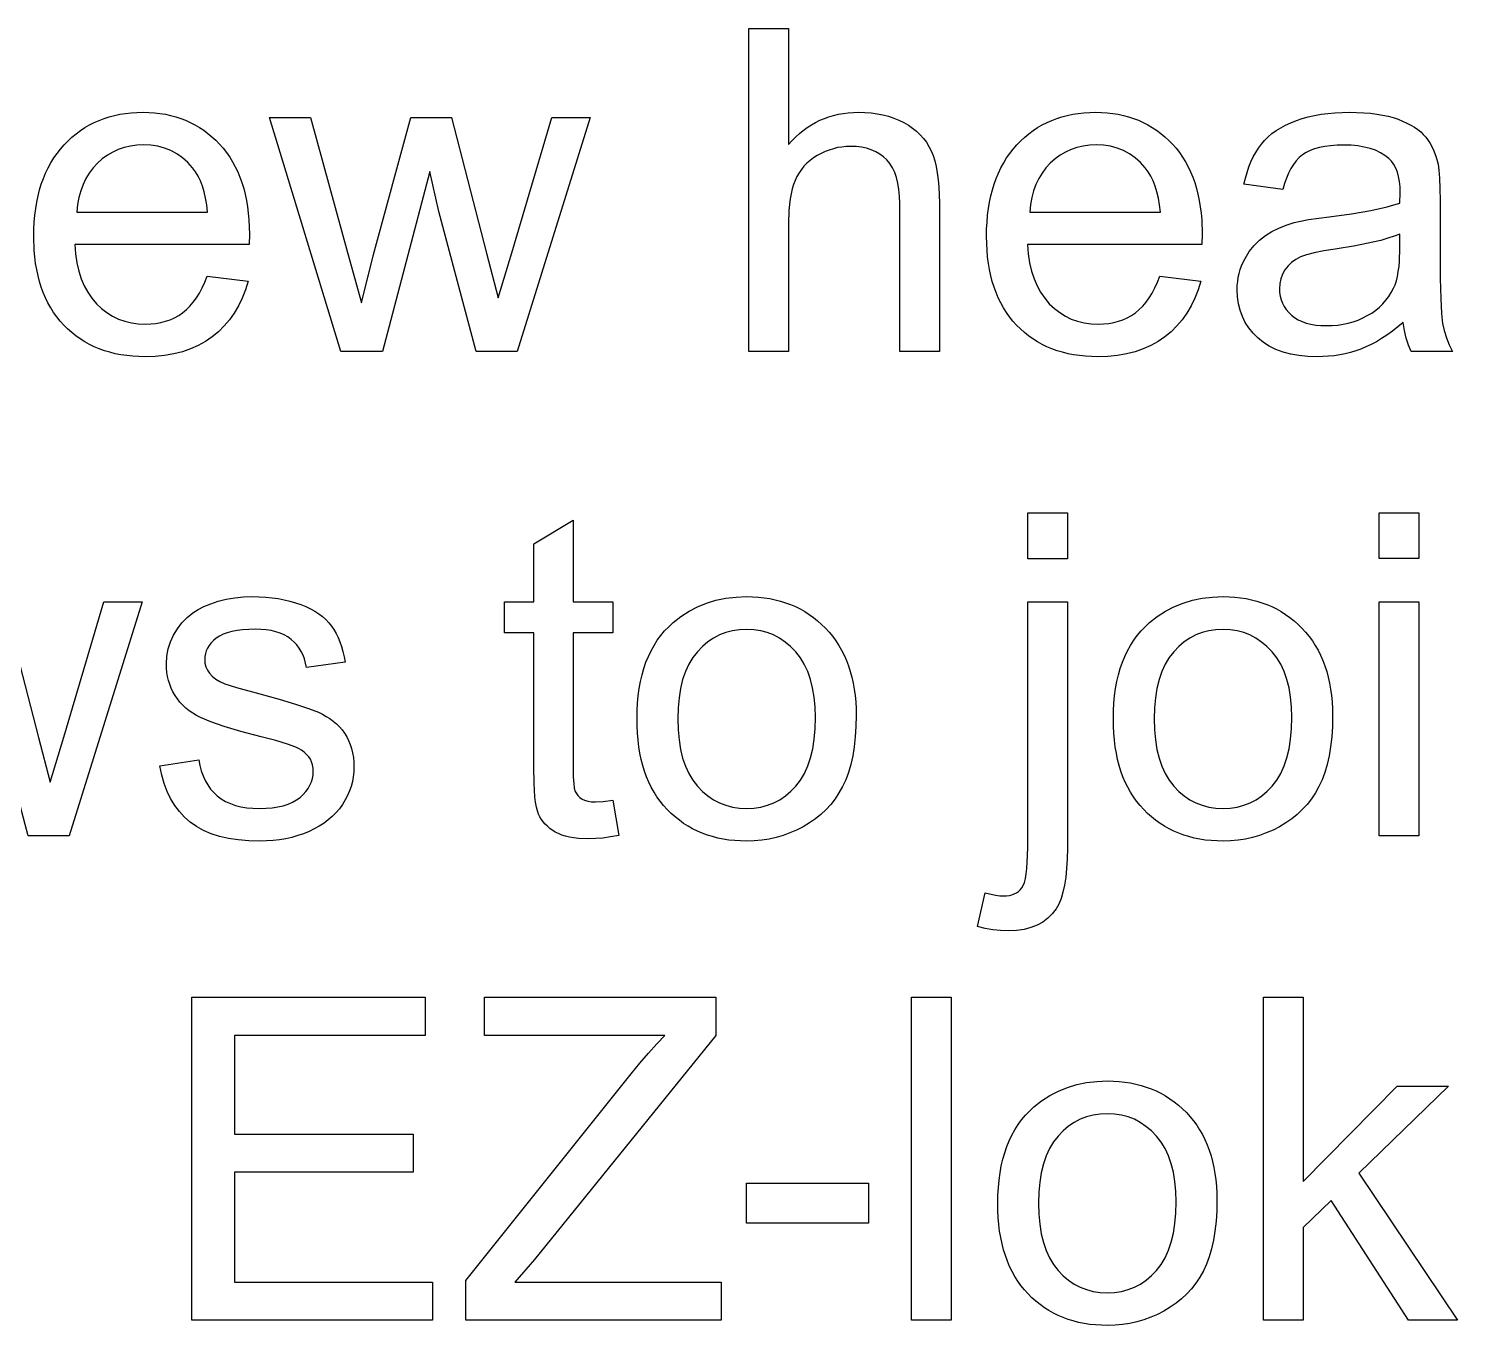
# Model space of a CAD drawing. Extents: x 0.6 to 44.2, y 0 to 23.3.
# Drawn here: x 13.361 to 15.131, y 19.869 to 21.476 of the extents above; entities that cross this region are included whole.
import ezdxf

# ---------------------------------------------------------------- set-up
doc = ezdxf.new("R2010")
doc.units = 0
doc.layers.add('CUTOUTS', color=1, linetype='CONTINUOUS')

msp = doc.modelspace()

# ---------------------------------------------------------------- linework, layer by layer
at = {"layer": 'CUTOUTS'}
for points in [[(14.2534, 21.076), (14.2534, 21.476), (14.3025, 21.476), (14.3025, 21.3325), (14.3069, 21.3373), (14.3114, 21.3418), (14.316, 21.346), (14.3208, 21.3499), (14.3257, 21.3535), (14.3308, 21.3568), (14.336, 21.3597), (14.3414, 21.3624), (14.3469, 21.3647), (14.3525, 21.3667), (14.3583, 21.3685), (14.3642, 21.3699), (14.3702, 21.3709), (14.3764, 21.3717), (14.3828, 21.3722), (14.3893, 21.3723), (14.3972, 21.3721), (14.4048, 21.3716), (14.4122, 21.3706), (14.4193, 21.3692), (14.4262, 21.3674), (14.4328, 21.3652), (14.4391, 21.3626), (14.4452, 21.3597), (14.4509, 21.3563), (14.4562, 21.3527), (14.4611, 21.3488), (14.4655, 21.3445), (14.4696, 21.34), (14.4732, 21.3352), (14.4764, 21.33), (14.4792, 21.3246), (14.4816, 21.3187), (14.4836, 21.3121), (14.4854, 21.305), (14.4868, 21.2972), (14.4879, 21.2887), (14.4887, 21.2797), (14.4892, 21.27), (14.4894, 21.2597), (14.4894, 21.076), (14.4403, 21.076), (14.4403, 21.2597), (14.44, 21.2686), (14.4393, 21.2768), (14.438, 21.2845), (14.4363, 21.2915), (14.434, 21.2979), (14.4313, 21.3036), (14.4281, 21.3088), (14.4243, 21.3133), (14.4201, 21.3172), (14.4155, 21.3206), (14.4105, 21.3235), (14.405, 21.3259), (14.3992, 21.3277), (14.3929, 21.329), (14.3862, 21.3298), (14.3792, 21.3301), (14.3737, 21.3299), (14.3684, 21.3293), (14.3631, 21.3285), (14.358, 21.3272), (14.3529, 21.3256), (14.3479, 21.3237), (14.3429, 21.3214), (14.3381, 21.3187), (14.3335, 21.3158), (14.3292, 21.3126), (14.3252, 21.3091), (14.3216, 21.3054), (14.3184, 21.3014), (14.3155, 21.2972), (14.3129, 21.2927), (14.3107, 21.288), (14.3088, 21.283), (14.3071, 21.2774), (14.3057, 21.2714), (14.3045, 21.265), (14.3036, 21.2581), (14.303, 21.2507), (14.3025, 21.2346), (14.3025, 21.076)], [(13.5822, 21.1693), (13.6329, 21.1631), (13.6296, 21.1523), (13.6256, 21.1421), (13.621, 21.1325), (13.6158, 21.1236), (13.6099, 21.1153), (13.6034, 21.1076), (13.5962, 21.1005), (13.5884, 21.094), (13.58, 21.0883), (13.5711, 21.0833), (13.5615, 21.0791), (13.5515, 21.0756), (13.5408, 21.0729), (13.5296, 21.071), (13.5178, 21.0699), (13.5055, 21.0695), (13.4976, 21.0696), (13.49, 21.0701), (13.4826, 21.0709), (13.4753, 21.0719), (13.4683, 21.0733), (13.4615, 21.075), (13.4549, 21.077), (13.4485, 21.0793), (13.4423, 21.0819), (13.4363, 21.0848), (13.4305, 21.088), (13.4249, 21.0915), (13.4196, 21.0953), (13.4144, 21.0995), (13.4094, 21.1039), (13.4047, 21.1086), (13.4002, 21.1136), (13.3959, 21.1189), (13.392, 21.1244), (13.3884, 21.1302), (13.385, 21.1362), (13.382, 21.1424), (13.3792, 21.1489), (13.3767, 21.1557), (13.3746, 21.1627), (13.3727, 21.1699), (13.3711, 21.1774), (13.3697, 21.1851), (13.3687, 21.1931), (13.368, 21.2013), (13.3674, 21.2185), (13.3676, 21.2275), (13.368, 21.2362), (13.3687, 21.2447), (13.3698, 21.253), (13.3711, 21.261), (13.3727, 21.2687), (13.3746, 21.2762), (13.3768, 21.2834), (13.3793, 21.2904), (13.3821, 21.2971), (13.3852, 21.3035), (13.3886, 21.3097), (13.3923, 21.3157), (13.3963, 21.3214), (13.4005, 21.3268), (13.4051, 21.332), (13.4099, 21.3369), (13.4148, 21.3414), (13.42, 21.3457), (13.4253, 21.3496), (13.4308, 21.3533), (13.4365, 21.3566), (13.4423, 21.3596), (13.4483, 21.3622), (13.4545, 21.3646), (13.4609, 21.3667), (13.4674, 21.3684), (13.4741, 21.3698), (13.481, 21.3709), (13.4881, 21.3717), (13.4953, 21.3722), (13.5028, 21.3723), (13.5099, 21.3722), (13.517, 21.3717), (13.5238, 21.371), (13.5305, 21.3699), (13.537, 21.3685), (13.5434, 21.3668), (13.5495, 21.3648), (13.5556, 21.3625), (13.5614, 21.3598), (13.5671, 21.3569), (13.5726, 21.3536), (13.578, 21.3501), (13.5831, 21.3462), (13.5882, 21.3421), (13.593, 21.3376), (13.5977, 21.3328), (13.6022, 21.3277), (13.6063, 21.3224), (13.6102, 21.3168), (13.6138, 21.311), (13.6171, 21.3049), (13.6202, 21.2986), (13.6229, 21.292), (13.6253, 21.2852), (13.6275, 21.2781), (13.6294, 21.2707), (13.6309, 21.2632), (13.6322, 21.2553), (13.6332, 21.2472), (13.634, 21.2389), (13.6345, 21.2215), (13.6343, 21.2084), (13.4182, 21.2084), (13.4192, 21.1968), (13.4209, 21.1859), (13.4233, 21.1757), (13.4263, 21.1662), (13.43, 21.1574), (13.4344, 21.1493), (13.4395, 21.1419), (13.4452, 21.1352), (13.4514, 21.1293), (13.4581, 21.1241), (13.4651, 21.1198), (13.4725, 21.1162), (13.4802, 21.1134), (13.4884, 21.1114), (13.4969, 21.1103), (13.5058, 21.1099), (13.5124, 21.1101), (13.5188, 21.1107), (13.5249, 21.1119), (13.5308, 21.1134), (13.5364, 21.1154), (13.5418, 21.1178), (13.547, 21.1207), (13.5519, 21.124), (13.5565, 21.1279), (13.5609, 21.1322), (13.5651, 21.1371), (13.569, 21.1425), (13.5727, 21.1484), (13.5761, 21.1548), (13.5792, 21.1618)], [(13.748, 21.076), (13.6594, 21.3658), (13.7101, 21.3658), (13.7562, 21.1985), (13.7734, 21.1363), (13.7884, 21.1961), (13.8345, 21.3658), (13.885, 21.3658), (13.9284, 21.1977), (13.9429, 21.1423), (13.9595, 21.1983), (14.0092, 21.3658), (14.0569, 21.3658), (13.9663, 21.076), (13.9153, 21.076), (13.8692, 21.2496), (13.858, 21.2989), (13.7993, 21.076)], [(14.7625, 21.1693), (14.8133, 21.1631), (14.8099, 21.1523), (14.806, 21.1421), (14.8014, 21.1325), (14.7961, 21.1236), (14.7903, 21.1153), (14.7837, 21.1076), (14.7766, 21.1005), (14.7688, 21.094), (14.7604, 21.0883), (14.7514, 21.0833), (14.7419, 21.0791), (14.7318, 21.0756), (14.7212, 21.0729), (14.71, 21.071), (14.6982, 21.0699), (14.6858, 21.0695), (14.678, 21.0696), (14.6704, 21.0701), (14.6629, 21.0709), (14.6557, 21.0719), (14.6487, 21.0733), (14.6419, 21.075), (14.6353, 21.077), (14.6288, 21.0793), (14.6226, 21.0819), (14.6167, 21.0848), (14.6109, 21.088), (14.6053, 21.0915), (14.5999, 21.0953), (14.5947, 21.0995), (14.5898, 21.1039), (14.585, 21.1086), (14.5805, 21.1136), (14.5763, 21.1189), (14.5724, 21.1244), (14.5687, 21.1302), (14.5654, 21.1362), (14.5623, 21.1424), (14.5596, 21.1489), (14.5571, 21.1557), (14.5549, 21.1627), (14.553, 21.1699), (14.5514, 21.1774), (14.5501, 21.1851), (14.5491, 21.1931), (14.5484, 21.2013), (14.5478, 21.2185), (14.5479, 21.2275), (14.5484, 21.2362), (14.5491, 21.2447), (14.5501, 21.253), (14.5515, 21.261), (14.5531, 21.2687), (14.555, 21.2762), (14.5572, 21.2834), (14.5597, 21.2904), (14.5625, 21.2971), (14.5656, 21.3035), (14.569, 21.3097), (14.5726, 21.3157), (14.5766, 21.3214), (14.5809, 21.3268), (14.5854, 21.332), (14.5902, 21.3369), (14.5952, 21.3414), (14.6003, 21.3457), (14.6057, 21.3496), (14.6111, 21.3533), (14.6168, 21.3566), (14.6227, 21.3596), (14.6287, 21.3622), (14.6349, 21.3646), (14.6412, 21.3667), (14.6478, 21.3684), (14.6545, 21.3698), (14.6614, 21.3709), (14.6685, 21.3717), (14.6757, 21.3722), (14.6831, 21.3723), (14.6903, 21.3722), (14.6973, 21.3717), (14.7042, 21.371), (14.7108, 21.3699), (14.7174, 21.3685), (14.7237, 21.3668), (14.7299, 21.3648), (14.7359, 21.3625), (14.7418, 21.3598), (14.7474, 21.3569), (14.753, 21.3536), (14.7583, 21.3501), (14.7635, 21.3462), (14.7685, 21.3421), (14.7734, 21.3376), (14.7781, 21.3328), (14.7825, 21.3277), (14.7867, 21.3224), (14.7906, 21.3168), (14.7942, 21.311), (14.7975, 21.3049), (14.8005, 21.2986), (14.8032, 21.292), (14.8057, 21.2852), (14.8078, 21.2781), (14.8097, 21.2707), (14.8113, 21.2632), (14.8126, 21.2553), (14.8136, 21.2472), (14.8143, 21.2389), (14.8149, 21.2215), (14.8146, 21.2084), (14.5985, 21.2084), (14.5995, 21.1968), (14.6012, 21.1859), (14.6036, 21.1757), (14.6066, 21.1662), (14.6104, 21.1574), (14.6147, 21.1493), (14.6198, 21.1419), (14.6255, 21.1352), (14.6318, 21.1293), (14.6384, 21.1241), (14.6454, 21.1198), (14.6528, 21.1162), (14.6606, 21.1134), (14.6687, 21.1114), (14.6772, 21.1103), (14.6861, 21.1099), (14.6927, 21.1101), (14.6991, 21.1107), (14.7053, 21.1119), (14.7111, 21.1134), (14.7168, 21.1154), (14.7222, 21.1178), (14.7273, 21.1207), (14.7322, 21.124), (14.7369, 21.1279), (14.7413, 21.1322), (14.7454, 21.1371), (14.7493, 21.1425), (14.753, 21.1484), (14.7564, 21.1548), (14.7596, 21.1618)], [(15.064, 21.1118), (15.0505, 21.101), (15.0438, 21.0963), (15.0372, 21.092), (15.0307, 21.0881), (15.0242, 21.0847), (15.0178, 21.0816), (15.0115, 21.079), (15.0051, 21.0768), (14.9986, 21.0748), (14.992, 21.0732), (14.9853, 21.0719), (14.9785, 21.0708), (14.9716, 21.0701), (14.9645, 21.0696), (14.9573, 21.0695), (14.9457, 21.0698), (14.9348, 21.0709), (14.9246, 21.0728), (14.9151, 21.0753), (14.9063, 21.0786), (14.8981, 21.0826), (14.8907, 21.0873), (14.8839, 21.0928), (14.8779, 21.0988), (14.8727, 21.1053), (14.8683, 21.1121), (14.8647, 21.1194), (14.8619, 21.127), (14.8599, 21.1351), (14.8587, 21.1436), (14.8583, 21.1524), (14.8584, 21.1577), (14.8589, 21.1628), (14.8596, 21.1679), (14.8607, 21.1728), (14.8621, 21.1776), (14.8637, 21.1823), (14.8657, 21.1868), (14.868, 21.1913), (14.8732, 21.1997), (14.8792, 21.2072), (14.8859, 21.2138), (14.8933, 21.2195), (14.9014, 21.2245), (14.91, 21.2289), (14.9191, 21.2326), (14.9287, 21.2356), (14.9368, 21.2375), (14.9468, 21.2394), (14.9723, 21.243), (15.0001, 21.2467), (15.024, 21.2508), (15.0439, 21.2552), (15.0524, 21.2575), (15.0599, 21.2599), (15.0602, 21.2728), (15.06, 21.28), (15.0593, 21.2867), (15.0582, 21.2928), (15.0567, 21.2983), (15.0548, 21.3033), (15.0524, 21.3078), (15.0495, 21.3117), (15.0463, 21.315), (15.0413, 21.3189), (15.0357, 21.3223), (15.0296, 21.3252), (15.0229, 21.3275), (15.0156, 21.3293), (15.0078, 21.3306), (14.9993, 21.3314), (14.9903, 21.3317), (14.982, 21.3315), (14.9741, 21.3309), (14.9669, 21.33), (14.9602, 21.3287), (14.9541, 21.3269), (14.9486, 21.3249), (14.9436, 21.3224), (14.9392, 21.3195), (14.9352, 21.3162), (14.9315, 21.3123), (14.928, 21.3078), (14.9248, 21.3027), (14.9219, 21.2971), (14.9193, 21.2908), (14.9169, 21.284), (14.9148, 21.2766), (14.8667, 21.2831), (14.8685, 21.2906), (14.8705, 21.2978), (14.8728, 21.3046), (14.8754, 21.311), (14.8782, 21.317), (14.8813, 21.3227), (14.8847, 21.328), (14.8883, 21.3329), (14.8923, 21.3375), (14.8966, 21.3419), (14.9014, 21.3459), (14.9066, 21.3497), (14.9123, 21.3532), (14.9183, 21.3564), (14.9248, 21.3594), (14.9317, 21.3621), (14.9389, 21.3645), (14.9464, 21.3666), (14.9542, 21.3683), (14.9623, 21.3698), (14.9707, 21.3709), (14.9793, 21.3717), (14.9882, 21.3722), (14.9974, 21.3723), (15.0151, 21.3718), (15.0233, 21.3711), (15.0311, 21.3702), (15.0384, 21.3689), (15.0453, 21.3674), (15.0517, 21.3657), (15.0577, 21.3636), (15.0686, 21.359), (15.0734, 21.3564), (15.0779, 21.3538), (15.0819, 21.3509), (15.0856, 21.348), (15.0889, 21.3449), (15.0918, 21.3416), (15.0969, 21.3346), (15.1011, 21.3267), (15.1045, 21.3179), (15.1071, 21.3082), (15.1082, 21.3007), (15.109, 21.2906), (15.1094, 21.278), (15.1096, 21.2629), (15.1096, 21.1974), (15.1098, 21.1663), (15.1104, 21.1415), (15.1113, 21.123), (15.1127, 21.1108), (15.1147, 21.1018), (15.1174, 21.093), (15.1209, 21.0844), (15.1251, 21.076), (15.0738, 21.076), (15.0704, 21.084), (15.0676, 21.0926), (15.0654, 21.1019)], [(13.4209, 21.2487), (13.5827, 21.2487), (13.5817, 21.2576), (13.5803, 21.2659), (13.5786, 21.2736), (13.5764, 21.2807), (13.5739, 21.2873), (13.571, 21.2933), (13.5678, 21.2987), (13.5641, 21.3036), (13.5581, 21.3102), (13.5515, 21.316), (13.5446, 21.3209), (13.5372, 21.3249), (13.5294, 21.328), (13.5211, 21.3302), (13.5124, 21.3315), (13.5033, 21.332), (13.495, 21.3316), (13.4871, 21.3305), (13.4794, 21.3288), (13.4722, 21.3263), (13.4652, 21.3231), (13.4586, 21.3192), (13.4523, 21.3146), (13.4464, 21.3093), (13.441, 21.3034), (13.4362, 21.297), (13.432, 21.2902), (13.4285, 21.2828), (13.4256, 21.275), (13.4234, 21.2667), (13.4218, 21.258)], [(14.6013, 21.2487), (14.7631, 21.2487), (14.7621, 21.2576), (14.7607, 21.2659), (14.7589, 21.2736), (14.7568, 21.2807), (14.7543, 21.2873), (14.7514, 21.2933), (14.7481, 21.2987), (14.7445, 21.3036), (14.7384, 21.3102), (14.7319, 21.316), (14.7249, 21.3209), (14.7176, 21.3249), (14.7097, 21.328), (14.7015, 21.3302), (14.6928, 21.3315), (14.6837, 21.332), (14.6754, 21.3316), (14.6674, 21.3305), (14.6598, 21.3288), (14.6525, 21.3263), (14.6456, 21.3231), (14.639, 21.3192), (14.6327, 21.3146), (14.6268, 21.3093), (14.6213, 21.3034), (14.6165, 21.297), (14.6124, 21.2902), (14.6089, 21.2828), (14.606, 21.275), (14.6038, 21.2667), (14.6022, 21.258)], [(15.0599, 21.2215), (15.0528, 21.2188), (15.0449, 21.2162), (15.0361, 21.2137), (15.0265, 21.2114), (15.0048, 21.2069), (14.9797, 21.2029), (14.9657, 21.2007), (14.9538, 21.1983), (14.9442, 21.1957), (14.9369, 21.1931), (14.9309, 21.19), (14.9257, 21.1864), (14.9213, 21.1821), (14.9175, 21.1771), (14.9145, 21.1717), (14.9124, 21.166), (14.9111, 21.1601), (14.9107, 21.1538), (14.9109, 21.149), (14.9116, 21.1444), (14.9128, 21.14), (14.9144, 21.1358), (14.9165, 21.1318), (14.919, 21.128), (14.9221, 21.1244), (14.9255, 21.121), (14.9295, 21.118), (14.9338, 21.1153), (14.9386, 21.1131), (14.9439, 21.1112), (14.9495, 21.1098), (14.9556, 21.1088), (14.9621, 21.1082), (14.9691, 21.108), (14.9761, 21.1081), (14.9829, 21.1087), (14.9895, 21.1097), (14.9959, 21.1111), (15.0021, 21.1128), (15.0081, 21.1149), (15.0139, 21.1175), (15.0195, 21.1204), (15.0249, 21.1236), (15.0299, 21.1271), (15.0345, 21.131), (15.0387, 21.1351), (15.0426, 21.1395), (15.0461, 21.1441), (15.0492, 21.1491), (15.052, 21.1543), (15.0539, 21.1587), (15.0555, 21.1636), (15.0568, 21.169), (15.0579, 21.1749), (15.0588, 21.1813), (15.0594, 21.1882), (15.0599, 21.2034)], [(14.5988, 20.819), (14.5988, 20.876), (14.6479, 20.876), (14.6479, 20.819)], [(15.0343, 20.8195), (15.0343, 20.876), (15.0834, 20.876), (15.0834, 20.8195)], [(14.085, 20.52), (14.0921, 20.4766), (14.082, 20.4747), (14.0725, 20.4733), (14.0635, 20.4725), (14.055, 20.4722), (14.0424, 20.4727), (14.0366, 20.4734), (14.0313, 20.4743), (14.0263, 20.4755), (14.0217, 20.477), (14.0174, 20.4787), (14.0135, 20.4807), (14.0067, 20.4852), (14.0037, 20.4878), (14.001, 20.4905), (13.9985, 20.4933), (13.9963, 20.4963), (13.9944, 20.4995), (13.9928, 20.5029), (13.9914, 20.5068), (13.9902, 20.5117), (13.9891, 20.5175), (13.9883, 20.5243), (13.9872, 20.5407), (13.9868, 20.5609), (13.9868, 20.7276), (13.9508, 20.7276), (13.9508, 20.7658), (13.9868, 20.7658), (13.9868, 20.8376), (14.0356, 20.867), (14.0356, 20.7658), (14.085, 20.7658), (14.085, 20.7276), (14.0356, 20.7276), (14.0356, 20.5582), (14.0358, 20.5486), (14.0363, 20.5409), (14.0371, 20.5351), (14.0382, 20.5311), (14.0397, 20.5283), (14.0416, 20.5258), (14.044, 20.5235), (14.0467, 20.5216), (14.0499, 20.52), (14.0538, 20.5189), (14.0583, 20.5183), (14.0635, 20.518), (14.0729, 20.5185)], [(13.1931, 20.476), (13.1044, 20.7658), (13.1551, 20.7658), (13.2013, 20.5985), (13.2184, 20.5363), (13.2335, 20.5961), (13.2796, 20.7658), (13.33, 20.7658), (13.3734, 20.5977), (13.3879, 20.5423), (13.4045, 20.5983), (13.4542, 20.7658), (13.5019, 20.7658), (13.4114, 20.476), (13.3603, 20.476), (13.3142, 20.6496), (13.303, 20.6989), (13.2444, 20.476)], [(13.5235, 20.5625), (13.5721, 20.5702), (13.5733, 20.5631), (13.575, 20.5564), (13.5772, 20.5502), (13.5798, 20.5444), (13.5829, 20.539), (13.5864, 20.534), (13.5904, 20.5295), (13.5948, 20.5254), (13.5997, 20.5218), (13.6051, 20.5186), (13.611, 20.5159), (13.6173, 20.5137), (13.624, 20.512), (13.6312, 20.5108), (13.6389, 20.5101), (13.6471, 20.5099), (13.6553, 20.5101), (13.6629, 20.5107), (13.67, 20.5118), (13.6766, 20.5133), (13.6826, 20.5152), (13.688, 20.5176), (13.6929, 20.5204), (13.6973, 20.5236), (13.7011, 20.5272), (13.7045, 20.5308), (13.7073, 20.5346), (13.7096, 20.5386), (13.7114, 20.5427), (13.7126, 20.547), (13.7134, 20.5514), (13.7137, 20.556), (13.7134, 20.56), (13.7128, 20.5639), (13.7116, 20.5675), (13.7101, 20.5708), (13.708, 20.574), (13.7055, 20.5769), (13.7026, 20.5797), (13.6992, 20.5822), (13.6962, 20.5839), (13.6923, 20.5857), (13.6816, 20.5896), (13.6672, 20.594), (13.649, 20.5988), (13.6241, 20.6054), (13.6033, 20.6115), (13.5866, 20.6172), (13.5741, 20.6224), (13.569, 20.625), (13.5643, 20.6279), (13.5599, 20.631), (13.5558, 20.6343), (13.552, 20.6378), (13.5485, 20.6416), (13.5453, 20.6457), (13.5425, 20.65), (13.5399, 20.6544), (13.5377, 20.659), (13.5359, 20.6637), (13.5344, 20.6685), (13.5332, 20.6734), (13.5324, 20.6784), (13.5318, 20.6836), (13.5317, 20.6889), (13.5322, 20.6984), (13.5339, 20.7075), (13.5367, 20.7163), (13.5405, 20.7247), (13.5454, 20.7326), (13.551, 20.7398), (13.5575, 20.7463), (13.5647, 20.7522), (13.5709, 20.7562), (13.5782, 20.76), (13.5866, 20.7634), (13.5959, 20.7665), (13.606, 20.769), (13.6164, 20.7709), (13.6272, 20.772), (13.6384, 20.7723), (13.6468, 20.7722), (13.6549, 20.7717), (13.6628, 20.771), (13.6704, 20.7699), (13.6777, 20.7685), (13.6848, 20.7668), (13.6917, 20.7648), (13.6983, 20.7625), (13.7045, 20.76), (13.7103, 20.7572), (13.7157, 20.7542), (13.7207, 20.751), (13.7252, 20.7475), (13.7293, 20.7439), (13.733, 20.74), (13.7363, 20.7359), (13.7393, 20.7315), (13.742, 20.7268), (13.7445, 20.7217), (13.7467, 20.7163), (13.7487, 20.7105), (13.7504, 20.7044), (13.752, 20.6979), (13.7532, 20.691), (13.7052, 20.6845), (13.7042, 20.6899), (13.7028, 20.6951), (13.701, 20.6999), (13.6988, 20.7044), (13.6963, 20.7086), (13.6933, 20.7125), (13.69, 20.7161), (13.6862, 20.7194), (13.6821, 20.7224), (13.6776, 20.7249), (13.6727, 20.7271), (13.6673, 20.7288), (13.6616, 20.7302), (13.6554, 20.7312), (13.6489, 20.7318), (13.6419, 20.732), (13.6338, 20.7318), (13.6262, 20.7313), (13.6193, 20.7304), (13.6129, 20.7292), (13.6072, 20.7276), (13.6021, 20.7257), (13.5975, 20.7234), (13.5936, 20.7208), (13.5902, 20.7179), (13.5873, 20.7149), (13.5848, 20.7118), (13.5828, 20.7086), (13.5812, 20.7053), (13.5801, 20.7018), (13.5794, 20.6983), (13.5792, 20.6946), (13.5795, 20.6899), (13.5807, 20.6855), (13.5825, 20.6813), (13.5852, 20.6774), (13.5886, 20.6736), (13.5929, 20.6702), (13.598, 20.6671), (13.604, 20.6643), (13.6185, 20.6598), (13.6474, 20.6517), (13.6715, 20.6451), (13.6916, 20.6391), (13.7078, 20.6337), (13.7201, 20.629), (13.7251, 20.6266), (13.7298, 20.624), (13.7343, 20.6212), (13.7385, 20.6181), (13.7424, 20.6147), (13.746, 20.6111), (13.7493, 20.6073), (13.7524, 20.6032), (13.7552, 20.5988), (13.7575, 20.5942), (13.7596, 20.5893), (13.7612, 20.5842), (13.7625, 20.5788), (13.7634, 20.5732), (13.764, 20.5673), (13.7641, 20.5612), (13.7639, 20.5551), (13.7633, 20.5491), (13.7621, 20.5431), (13.7606, 20.5373), (13.7586, 20.5316), (13.7561, 20.5259), (13.7532, 20.5204), (13.7498, 20.5149), (13.746, 20.5096), (13.7419, 20.5047), (13.7373, 20.5), (13.7323, 20.4957), (13.727, 20.4916), (13.7212, 20.4879), (13.715, 20.4845), (13.7085, 20.4813), (13.7016, 20.4786), (13.6945, 20.4762), (13.6872, 20.4741), (13.6797, 20.4724), (13.6719, 20.4711), (13.664, 20.4702), (13.6558, 20.4697), (13.6474, 20.4695), (13.6337, 20.4698), (13.6208, 20.4709), (13.6088, 20.4728), (13.5976, 20.4753), (13.5873, 20.4786), (13.5778, 20.4827), (13.5691, 20.4874), (13.5613, 20.4929), (13.5542, 20.4992), (13.5478, 20.5061), (13.5421, 20.5137), (13.537, 20.5221), (13.5326, 20.5311), (13.5289, 20.5409), (13.5259, 20.5513)], [(14.1148, 20.6209), (14.1149, 20.6308), (14.1155, 20.6404), (14.1163, 20.6496), (14.1176, 20.6585), (14.1191, 20.6671), (14.1211, 20.6754), (14.1233, 20.6833), (14.1259, 20.691), (14.1289, 20.6983), (14.1322, 20.7052), (14.1359, 20.7119), (14.1399, 20.7182), (14.1443, 20.7241), (14.149, 20.7298), (14.1541, 20.7351), (14.1595, 20.7401), (14.1691, 20.7477), (14.1792, 20.7542), (14.1898, 20.7598), (14.201, 20.7643), (14.2126, 20.7678), (14.2248, 20.7703), (14.2375, 20.7718), (14.2506, 20.7723), (14.258, 20.7722), (14.2652, 20.7717), (14.2723, 20.771), (14.2792, 20.7699), (14.2859, 20.7685), (14.2924, 20.7668), (14.2987, 20.7648), (14.3049, 20.7626), (14.311, 20.76), (14.3168, 20.757), (14.3225, 20.7538), (14.328, 20.7503), (14.3333, 20.7465), (14.3385, 20.7424), (14.3435, 20.7379), (14.3483, 20.7332), (14.3529, 20.7282), (14.3572, 20.7229), (14.3612, 20.7175), (14.3649, 20.7117), (14.3683, 20.7058), (14.3714, 20.6996), (14.3742, 20.6932), (14.3768, 20.6866), (14.379, 20.6797), (14.3809, 20.6726), (14.3825, 20.6652), (14.3839, 20.6577), (14.3849, 20.6498), (14.3857, 20.6418), (14.3861, 20.6335), (14.3862, 20.625), (14.386, 20.6114), (14.3852, 20.5985), (14.3839, 20.5864), (14.3821, 20.575), (14.3797, 20.5644), (14.3768, 20.5545), (14.3734, 20.5454), (14.3695, 20.537), (14.365, 20.5292), (14.3601, 20.5219), (14.3547, 20.515), (14.3489, 20.5085), (14.3425, 20.5025), (14.3357, 20.497), (14.3284, 20.4919), (14.3206, 20.4872), (14.3125, 20.4831), (14.3042, 20.4795), (14.2958, 20.4764), (14.2871, 20.4739), (14.2783, 20.472), (14.2692, 20.4706), (14.26, 20.4698), (14.2506, 20.4695), (14.2431, 20.4696), (14.2358, 20.4701), (14.2286, 20.4708), (14.2217, 20.4719), (14.2149, 20.4733), (14.2083, 20.475), (14.2019, 20.4769), (14.1956, 20.4792), (14.1896, 20.4818), (14.1837, 20.4847), (14.178, 20.4879), (14.1725, 20.4914), (14.1672, 20.4952), (14.162, 20.4994), (14.1571, 20.5038), (14.1523, 20.5085), (14.1477, 20.5135), (14.1435, 20.5188), (14.1395, 20.5243), (14.1359, 20.5302), (14.1325, 20.5362), (14.1294, 20.5426), (14.1266, 20.5492), (14.1241, 20.5561), (14.1219, 20.5633), (14.12, 20.5707), (14.1184, 20.5784), (14.1171, 20.5864), (14.1161, 20.5946), (14.1153, 20.6031), (14.1149, 20.6119)], [(14.5366, 20.3636), (14.5459, 20.4054), (14.559, 20.4025), (14.5644, 20.4018), (14.5691, 20.4015), (14.5727, 20.4017), (14.5761, 20.4022), (14.5792, 20.4029), (14.5822, 20.404), (14.5848, 20.4054), (14.5873, 20.4071), (14.5895, 20.4092), (14.5914, 20.4115), (14.5932, 20.4145), (14.5947, 20.4183), (14.5959, 20.4232), (14.597, 20.4289), (14.5978, 20.4356), (14.5983, 20.4432), (14.5988, 20.4613), (14.5988, 20.7658), (14.6479, 20.7658), (14.6479, 20.4602), (14.6477, 20.4473), (14.647, 20.4355), (14.646, 20.4247), (14.6444, 20.4148), (14.6425, 20.406), (14.6401, 20.3982), (14.6373, 20.3915), (14.634, 20.3857), (14.6292, 20.3793), (14.6237, 20.3738), (14.6174, 20.3691), (14.6104, 20.3652), (14.6027, 20.3623), (14.5942, 20.3601), (14.585, 20.3589), (14.5751, 20.3584), (14.5652, 20.3588), (14.5555, 20.3597), (14.546, 20.3613)], [(14.7049, 20.6209), (14.7051, 20.6308), (14.7056, 20.6404), (14.7065, 20.6496), (14.7077, 20.6585), (14.7093, 20.6671), (14.7112, 20.6754), (14.7135, 20.6833), (14.7161, 20.691), (14.7191, 20.6983), (14.7224, 20.7052), (14.7261, 20.7119), (14.7301, 20.7182), (14.7345, 20.7241), (14.7392, 20.7298), (14.7443, 20.7351), (14.7497, 20.7401), (14.7593, 20.7477), (14.7694, 20.7542), (14.78, 20.7598), (14.7912, 20.7643), (14.8028, 20.7678), (14.815, 20.7703), (14.8276, 20.7718), (14.8408, 20.7723), (14.8482, 20.7722), (14.8554, 20.7717), (14.8625, 20.771), (14.8693, 20.7699), (14.876, 20.7685), (14.8826, 20.7668), (14.8889, 20.7648), (14.8951, 20.7626), (14.9011, 20.76), (14.907, 20.757), (14.9127, 20.7538), (14.9182, 20.7503), (14.9235, 20.7465), (14.9287, 20.7424), (14.9337, 20.7379), (14.9385, 20.7332), (14.9431, 20.7282), (14.9474, 20.7229), (14.9514, 20.7175), (14.9551, 20.7117), (14.9585, 20.7058), (14.9616, 20.6996), (14.9644, 20.6932), (14.9669, 20.6866), (14.9692, 20.6797), (14.9711, 20.6726), (14.9727, 20.6652), (14.9741, 20.6577), (14.9751, 20.6498), (14.9758, 20.6418), (14.9763, 20.6335), (14.9764, 20.625), (14.9762, 20.6114), (14.9754, 20.5985), (14.9741, 20.5864), (14.9722, 20.575), (14.9699, 20.5644), (14.967, 20.5545), (14.9636, 20.5454), (14.9596, 20.537), (14.9552, 20.5292), (14.9503, 20.5219), (14.9449, 20.515), (14.939, 20.5085), (14.9327, 20.5025), (14.9259, 20.497), (14.9186, 20.4919), (14.9108, 20.4872), (14.9027, 20.4831), (14.8944, 20.4795), (14.8859, 20.4764), (14.8773, 20.4739), (14.8684, 20.472), (14.8594, 20.4706), (14.8502, 20.4698), (14.8408, 20.4695), (14.8333, 20.4696), (14.826, 20.4701), (14.8188, 20.4708), (14.8119, 20.4719), (14.8051, 20.4733), (14.7985, 20.475), (14.792, 20.4769), (14.7858, 20.4792), (14.7797, 20.4818), (14.7739, 20.4847), (14.7682, 20.4879), (14.7627, 20.4914), (14.7573, 20.4952), (14.7522, 20.4994), (14.7472, 20.5038), (14.7425, 20.5085), (14.7379, 20.5135), (14.7337, 20.5188), (14.7297, 20.5243), (14.726, 20.5302), (14.7227, 20.5362), (14.7196, 20.5426), (14.7168, 20.5492), (14.7143, 20.5561), (14.7121, 20.5633), (14.7102, 20.5707), (14.7086, 20.5784), (14.7073, 20.5864), (14.7063, 20.5946), (14.7055, 20.6031), (14.7051, 20.6119)], [(15.0343, 20.476), (15.0343, 20.7658), (15.0834, 20.7658), (15.0834, 20.476)], [(14.1652, 20.6209), (14.1656, 20.6074), (14.1668, 20.5948), (14.1687, 20.5831), (14.1713, 20.5722), (14.1747, 20.5623), (14.1789, 20.5531), (14.1838, 20.5449), (14.1895, 20.5376), (14.1958, 20.5311), (14.2024, 20.5254), (14.2095, 20.5207), (14.2169, 20.5168), (14.2248, 20.5138), (14.233, 20.5116), (14.2416, 20.5103), (14.2506, 20.5099), (14.2596, 20.5103), (14.2682, 20.5116), (14.2763, 20.5138), (14.2841, 20.5168), (14.2915, 20.5207), (14.2986, 20.5255), (14.3052, 20.5312), (14.3115, 20.5377), (14.3172, 20.5451), (14.3221, 20.5534), (14.3263, 20.5627), (14.3297, 20.5728), (14.3324, 20.5839), (14.3343, 20.5959), (14.3354, 20.6087), (14.3358, 20.6225), (14.3354, 20.6356), (14.3342, 20.6478), (14.3323, 20.6592), (14.3297, 20.6698), (14.3262, 20.6796), (14.322, 20.6885), (14.3171, 20.6967), (14.3114, 20.704), (14.3051, 20.7105), (14.2984, 20.7161), (14.2914, 20.7209), (14.284, 20.7248), (14.2762, 20.7278), (14.268, 20.73), (14.2595, 20.7313), (14.2506, 20.7317), (14.2416, 20.7313), (14.233, 20.73), (14.2248, 20.7278), (14.2169, 20.7248), (14.2095, 20.7209), (14.2024, 20.7162), (14.1958, 20.7106), (14.1895, 20.7041), (14.1838, 20.6968), (14.1789, 20.6886), (14.1747, 20.6795), (14.1713, 20.6695), (14.1687, 20.6587), (14.1668, 20.647), (14.1656, 20.6344)], [(14.7554, 20.6209), (14.7558, 20.6074), (14.7569, 20.5948), (14.7588, 20.5831), (14.7615, 20.5722), (14.7649, 20.5623), (14.7691, 20.5531), (14.774, 20.5449), (14.7797, 20.5376), (14.786, 20.5311), (14.7926, 20.5254), (14.7997, 20.5207), (14.8071, 20.5168), (14.815, 20.5138), (14.8232, 20.5116), (14.8318, 20.5103), (14.8408, 20.5099), (14.8498, 20.5103), (14.8583, 20.5116), (14.8665, 20.5138), (14.8743, 20.5168), (14.8817, 20.5207), (14.8888, 20.5255), (14.8954, 20.5312), (14.9017, 20.5377), (14.9074, 20.5451), (14.9123, 20.5534), (14.9165, 20.5627), (14.9199, 20.5728), (14.9225, 20.5839), (14.9244, 20.5959), (14.9256, 20.6087), (14.9259, 20.6225), (14.9256, 20.6356), (14.9244, 20.6478), (14.9225, 20.6592), (14.9198, 20.6698), (14.9164, 20.6796), (14.9122, 20.6885), (14.9073, 20.6967), (14.9015, 20.704), (14.8952, 20.7105), (14.8886, 20.7161), (14.8815, 20.7209), (14.8741, 20.7248), (14.8664, 20.7278), (14.8582, 20.73), (14.8497, 20.7313), (14.8408, 20.7317), (14.8318, 20.7313), (14.8232, 20.73), (14.815, 20.7278), (14.8071, 20.7248), (14.7997, 20.7209), (14.7926, 20.7162), (14.786, 20.7106), (14.7797, 20.7041), (14.774, 20.6968), (14.7691, 20.6886), (14.7649, 20.6795), (14.7615, 20.6695), (14.7588, 20.6587), (14.7569, 20.647), (14.7558, 20.6344)], [(13.5631, 19.876), (13.5631, 20.276), (13.8523, 20.276), (13.8523, 20.2288), (13.616, 20.2288), (13.616, 20.1063), (13.8373, 20.1063), (13.8373, 20.0594), (13.616, 20.0594), (13.616, 19.9232), (13.8616, 19.9232), (13.8616, 19.876)], [(13.9028, 19.876), (13.9028, 19.9251), (14.1077, 20.1813), (14.1184, 20.1945), (14.129, 20.2069), (14.1392, 20.2183), (14.1491, 20.2288), (13.9259, 20.2288), (13.9259, 20.276), (14.2124, 20.276), (14.2124, 20.2288), (13.9879, 19.9513), (13.9636, 19.9232), (14.219, 19.9232), (14.219, 19.876)], [(14.4547, 19.876), (14.4547, 20.276), (14.5038, 20.276), (14.5038, 19.876)], [(14.891, 19.876), (14.891, 20.276), (14.9401, 20.276), (14.9401, 20.0479), (15.0564, 20.1658), (15.1199, 20.1658), (15.0092, 20.0583), (15.1311, 19.876), (15.0706, 19.876), (14.9748, 20.0242), (14.9401, 19.9909), (14.9401, 19.876)], [(14.5617, 20.0209), (14.5619, 20.0308), (14.5624, 20.0404), (14.5633, 20.0496), (14.5645, 20.0585), (14.5661, 20.0671), (14.568, 20.0754), (14.5703, 20.0833), (14.5729, 20.091), (14.5759, 20.0983), (14.5792, 20.1052), (14.5828, 20.1119), (14.5869, 20.1182), (14.5912, 20.1241), (14.596, 20.1298), (14.601, 20.1351), (14.6064, 20.1401), (14.616, 20.1477), (14.6262, 20.1542), (14.6368, 20.1598), (14.6479, 20.1643), (14.6596, 20.1678), (14.6717, 20.1703), (14.6844, 20.1718), (14.6976, 20.1723), (14.705, 20.1722), (14.7122, 20.1717), (14.7192, 20.171), (14.7261, 20.1699), (14.7328, 20.1685), (14.7393, 20.1668), (14.7457, 20.1648), (14.7519, 20.1626), (14.7579, 20.16), (14.7637, 20.157), (14.7694, 20.1538), (14.7749, 20.1503), (14.7803, 20.1465), (14.7854, 20.1424), (14.7904, 20.1379), (14.7953, 20.1332), (14.7998, 20.1282), (14.8041, 20.1229), (14.8081, 20.1175), (14.8118, 20.1117), (14.8153, 20.1058), (14.8184, 20.0996), (14.8212, 20.0932), (14.8237, 20.0866), (14.8259, 20.0797), (14.8278, 20.0726), (14.8295, 20.0652), (14.8308, 20.0577), (14.8318, 20.0498), (14.8326, 20.0418), (14.833, 20.0335), (14.8332, 20.025), (14.8329, 20.0114), (14.8321, 19.9985), (14.8308, 19.9864), (14.829, 19.975), (14.8266, 19.9644), (14.8237, 19.9545), (14.8203, 19.9454), (14.8164, 19.937), (14.812, 19.9292), (14.8071, 19.9219), (14.8017, 19.915), (14.7958, 19.9085), (14.7895, 19.9025), (14.7826, 19.897), (14.7753, 19.8919), (14.7676, 19.8872), (14.7595, 19.8831), (14.7512, 19.8795), (14.7427, 19.8764), (14.734, 19.8739), (14.7252, 19.872), (14.7162, 19.8706), (14.707, 19.8698), (14.6976, 19.8695), (14.6901, 19.8696), (14.6827, 19.8701), (14.6756, 19.8708), (14.6686, 19.8719), (14.6618, 19.8733), (14.6552, 19.875), (14.6488, 19.8769), (14.6426, 19.8792), (14.6365, 19.8818), (14.6306, 19.8847), (14.6249, 19.8879), (14.6194, 19.8914), (14.6141, 19.8952), (14.609, 19.8994), (14.604, 19.9038), (14.5992, 19.9085), (14.5947, 19.9135), (14.5904, 19.9188), (14.5865, 19.9243), (14.5828, 19.9302), (14.5794, 19.9362), (14.5763, 19.9426), (14.5736, 19.9492), (14.5711, 19.9561), (14.5689, 19.9633), (14.567, 19.9707), (14.5654, 19.9784), (14.564, 19.9864), (14.563, 19.9946), (14.5623, 20.0031), (14.5618, 20.0119)], [(14.6122, 20.0209), (14.6125, 20.0074), (14.6137, 19.9948), (14.6156, 19.9831), (14.6182, 19.9722), (14.6217, 19.9623), (14.6258, 19.9531), (14.6308, 19.9449), (14.6365, 19.9376), (14.6427, 19.9311), (14.6494, 19.9254), (14.6564, 19.9207), (14.6639, 19.9168), (14.6717, 19.9138), (14.6799, 19.9116), (14.6886, 19.9103), (14.6976, 19.9099), (14.7065, 19.9103), (14.7151, 19.9116), (14.7233, 19.9138), (14.7311, 19.9168), (14.7385, 19.9207), (14.7455, 19.9255), (14.7522, 19.9312), (14.7584, 19.9377), (14.7641, 19.9451), (14.769, 19.9534), (14.7732, 19.9627), (14.7766, 19.9728), (14.7793, 19.9839), (14.7812, 19.9959), (14.7823, 20.0087), (14.7827, 20.0225), (14.7823, 20.0356), (14.7812, 20.0478), (14.7793, 20.0592), (14.7766, 20.0698), (14.7732, 20.0796), (14.769, 20.0885), (14.764, 20.0967), (14.7583, 20.104), (14.752, 20.1105), (14.7453, 20.1161), (14.7383, 20.1209), (14.7309, 20.1248), (14.7231, 20.1278), (14.715, 20.13), (14.7065, 20.1313), (14.6976, 20.1317), (14.6886, 20.1313), (14.6799, 20.13), (14.6717, 20.1278), (14.6639, 20.1248), (14.6564, 20.1209), (14.6494, 20.1162), (14.6427, 20.1106), (14.6365, 20.1041), (14.6308, 20.0968), (14.6258, 20.0886), (14.6217, 20.0795), (14.6182, 20.0695), (14.6156, 20.0587), (14.6137, 20.047), (14.6125, 20.0344)], [(14.2506, 19.9961), (14.2506, 20.0455), (14.4015, 20.0455), (14.4015, 19.9961)]]:
    msp.add_lwpolyline(points, close=True, dxfattribs=at)

doc.saveas('drawing.dxf')
